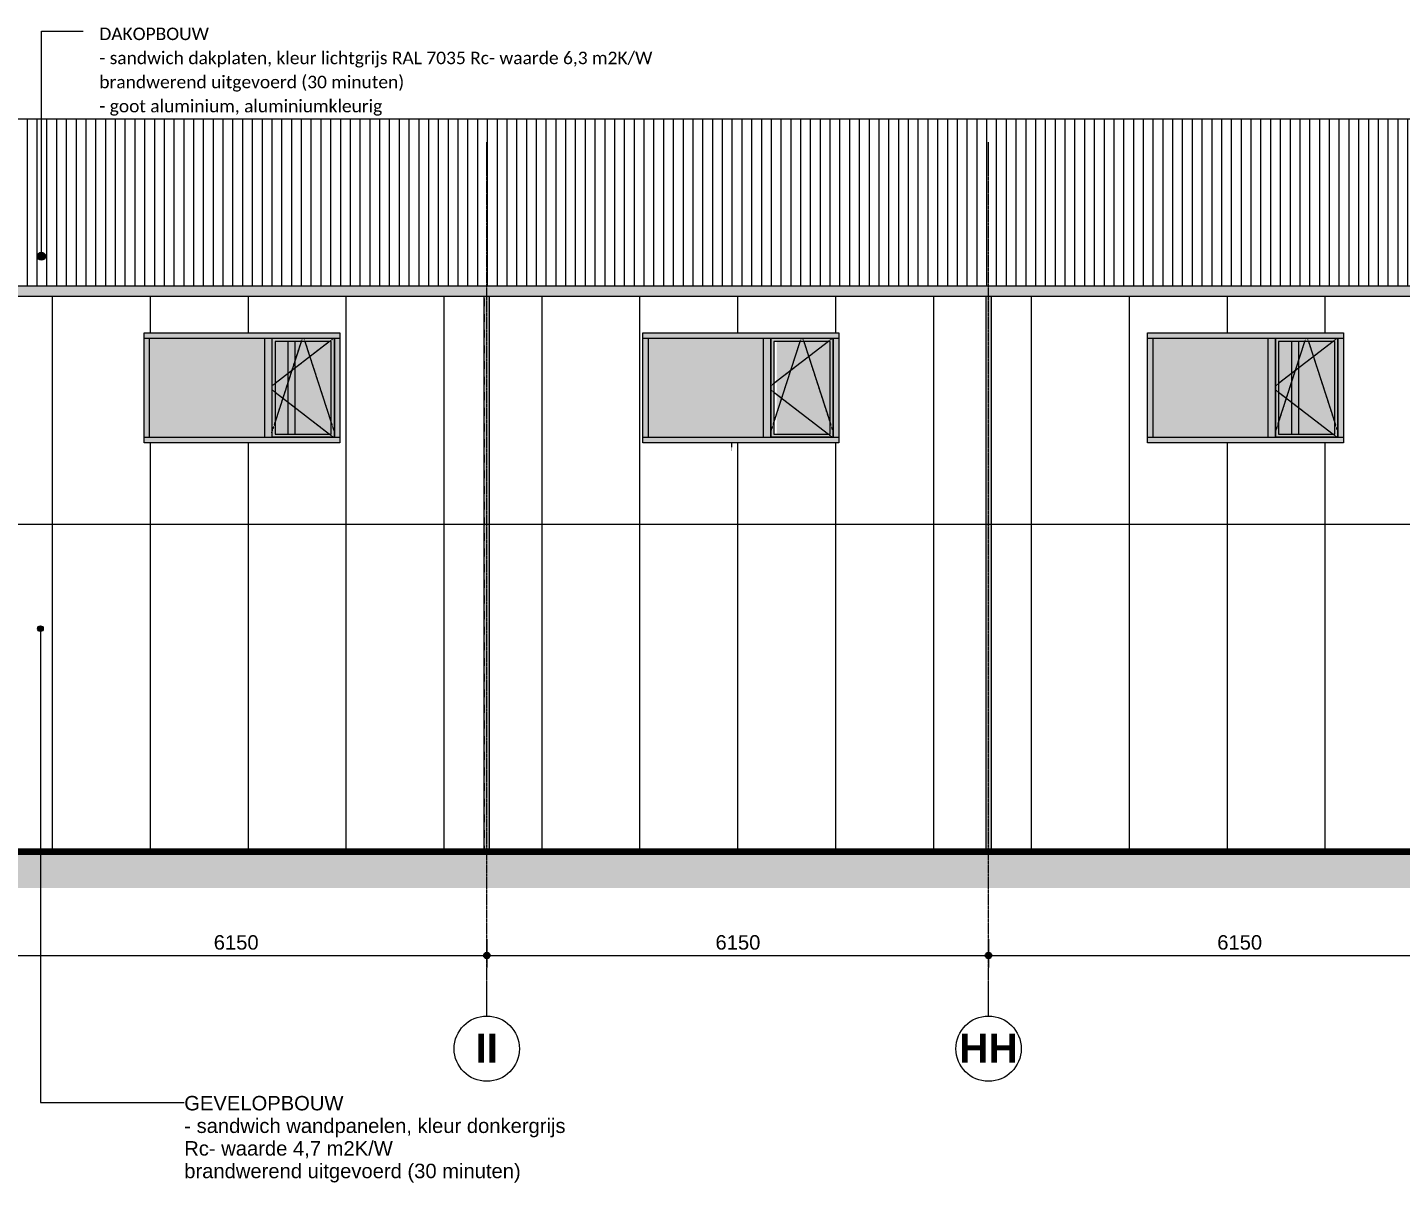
# Model space of a CAD drawing. Header units: millimetres. Extents: x 48682 to 485846, y -7071 to 11878.
# Drawn here: x 296641 to 313471, y -4065 to 10092 of the extents above; entities that cross this region are included whole.
import ezdxf

# ---------------------------------------------------------------- set-up
doc = ezdxf.new("R2010")
doc.units = ezdxf.units.MM
for name, pattern in [('Grid Line', [22.225, 12.7, -3.175, 3.175, -3.175]), ('Hidden', [4, 2, -2]), ('levels', [12, 10, -1, 0, -1])]:
    doc.linetypes.add(name, pattern=pattern)
for name, color, linetype, lineweight in [('A-ANNO-DIMS', 211, 'Continuous', 9), ('A-ANNO-DIMS-100', 211, 'Continuous', 9), ('A-DETL', 90, 'Continuous', 13), ('A-DETL-HDLN', 90, 'Hidden', 9), ('A-DOOR', 31, 'Continuous', 18), ('A-DOOR-GLAZ', 31, 'Continuous', 13), ('A-FLOR', 192, 'Continuous', 18), ('A-FLOR-LEVL', 51, 'Continuous', 9), ('A-FLOR-PATT', 8, 'Continuous', 18), ('A-GLAZ', 151, 'Continuous', 18), ('A-GLAZ-CWMG', 51, 'Continuous', 13), ('A-WALL-PATT', 111, 'Continuous', 13), ('C-TOPO', 7, 'Continuous', 13), ('G-ANNO-TEXT', 231, 'Continuous', 9), ('S-COLS', 52, 'Continuous', 18), ('S-COLS-HDLN', 52, 'Hidden', 9), ('S-FNDN', 32, 'Continuous', 18), ('S-GRID', 1, 'Continuous', 9), ('S-GRID-IDEN', 1, 'Continuous', 18)]:
    doc.layers.add(name, color=color, linetype=linetype, lineweight=lineweight)
doc.styles.add('Arial', font='arial.ttf', dxfattribs={"height": 177.035928})
doc.styles.add('Arial_B', font='', dxfattribs={"height": 355.164671})
doc.styles.add('Calibri', font='calibri.ttf', dxfattribs={"height": 153.100159})
doc.styles.get('Arial_B').set_extended_font_data('Arial', bold=True)
doc.dimstyles.new('1_8mm', dxfattribs={"dimscale": 304.8, "dimtxt": 180, "dimasz": 0.918635, "dimexe": 0.492126, "dimexo": 0.0625, "dimgap": 0.059055, "dimtad": 1, "dimdec": 4, "dimzin": 0, "dimdsep": 46, "dimtxsty": 'Arial', "dimblk1": 'DOTSMALL', "dimblk2": 'DOTSMALL', "dimsah": 1, "dimcen": 0.09, "dimdle": 0.656168, "dimazin": 0, "dimtfac": 1, "dimtdec": 4, "dimtix": 1, "dimtmove": 0, "dimatfit": 3, "dimfxl": 0.656168, "dimfxlon": 1, "dimtvp": 1, "dimtolj": 1, "dimtzin": 0, "dimlwd": 13, "dimlwe": 13, "dimarcsym": 2})

# ---------------------------------------------------------------- blocks, each defined once
blk = doc.blocks.new('32_DO_glas - 01-8532440-linkergebouw noordwestgevel_')
at = {"layer": 'A-DOOR-GLAZ'}
blk.add_hatch(color=256, dxfattribs=at).paths.add_polyline_path([(-68265, 5107), (-68265, 6243), (-68422, 6243), (-68422, 5107), (-68336, 5107)], flags=0)
blk = doc.blocks.new('Rectangular Mullion - 32_tussen_90x100-8431527-linkergebouw noordwestgevel_')
at = {"layer": 'A-GLAZ-CWMG'}
blk.add_hatch(color=256, dxfattribs=at).paths.add_polyline_path([(-68204, 5107), (-68175, 5107), (-68175, 6243), (-68265, 6243), (-68265, 5107)], flags=0)
for p, q in [((-68265, 6243), (-68265, 5107)), ((-68175, 5107), (-68175, 6243))]:
    blk.add_line(p, q, dxfattribs=at)
blk = doc.blocks.new('32_DO_glas - 01-8595826-linkergebouw noordwestgevel_')
at = {"layer": 'A-DOOR-GLAZ'}
blk.add_hatch(color=256, dxfattribs=at).paths.add_polyline_path([(-73973, 5107), (-73884, 5107), (-73884, 6243), (-74572, 6243), (-74572, 5107), (-74235, 5107)], flags=0)
blk = doc.blocks.new('32_DO_glas - 01-8532562-linkergebouw noordwestgevel_')
at = {"layer": 'A-DOOR-GLAZ'}
blk.add_hatch(color=256, dxfattribs=at).paths.add_polyline_path([(-92460, 5107), (-92334, 5107), (-92334, 6243), (-92775, 6243), (-92775, 5107), (-92591, 5107)], flags=0)
blk = doc.blocks.new('300_28_ISR_kolom_buis - ø70x3_6 2-8363247-linkergebouw noordwestgevel_')
at = {"layer": 'S-COLS-HDLN', "linetype": 'Continuous', "lineweight": 18}
for points in [[(-58389, 0), (-58354, 0), (-58354, 6800), (-58389, 6800), (-58389, 154)], [(-58319, 0), (-58319, 6800), (-58354, 6800), (-58354, 0), (-58321, 0)]]:
    blk.add_hatch(color=256, dxfattribs=at).paths.add_polyline_path(points, flags=0)
at = {"layer": 'A-DETL', "lineweight": 18}
for p, q in [((-58389, 6800), (-58389, 0)), ((-58319, 0), (-58319, 6800))]:
    blk.add_line(p, q, dxfattribs=at)
at = {"layer": 'S-COLS', "linetype": 'Hidden', "lineweight": 9}
for p, q in [((-58386, 6800), (-58386, 0)), ((-58323, 6800), (-58323, 0))]:
    blk.add_line(p, q, dxfattribs=at)
blk = doc.blocks.new('Rectangular Mullion - 32_rechts_67x100-8689661-linkergebouw noordwestgevel_')
at = {"layer": 'A-GLAZ-CWMG'}
blk.add_hatch(color=256, dxfattribs=at).paths.add_polyline_path([(-99146, 6283), (-98377, 6283), (-98377, 6350), (-99257, 6350), (-99257, 6283), (-99165, 6283)], flags=0)
for p, q in [((-99257, 6350), (-98377, 6350)), ((-99257, 6283), (-98377, 6283)), ((-98377, 6350), (-98377, 6283))]:
    blk.add_line(p, q, dxfattribs=at)
blk = doc.blocks.new('Rectangular Mullion - 32_links_67x100-8689662-linkergebouw noordwestgevel_')
at = {"layer": 'A-GLAZ-CWMG'}
blk.add_hatch(color=256, dxfattribs=at).paths.add_polyline_path([(-99257, 5000), (-99257, 5067), (-100777, 5067), (-100777, 5000), (-99933, 5000)], flags=0)
for p, q in [((-100777, 5000), (-100777, 5067)), ((-99257, 5067), (-100777, 5067)), ((-99257, 5000), (-100777, 5000))]:
    blk.add_line(p, q, dxfattribs=at)
blk = doc.blocks.new('Rectangular Mullion - 32_rechts_67x100-8469396-linkergebouw noordwestgevel_')
at = {"layer": 'A-GLAZ-CWMG'}
blk.add_hatch(color=256, dxfattribs=at).paths.add_polyline_path([(-98444, 5067), (-98377, 5067), (-98377, 6283), (-98444, 6283), (-98444, 5086)], flags=0)
for p, q in [((-98444, 6283), (-98377, 6283)), ((-98444, 6283), (-98444, 5067)), ((-98377, 6283), (-98377, 5067)), ((-98377, 5067), (-98444, 5067))]:
    blk.add_line(p, q, dxfattribs=at)
blk = doc.blocks.new('Rectangular Mullion - 32_links_67x100-8469397-linkergebouw noordwestgevel_')
at = {"layer": 'A-GLAZ-CWMG'}
blk.add_hatch(color=256, dxfattribs=at).paths.add_polyline_path([(-100710, 5067), (-100710, 6283), (-100777, 6283), (-100777, 5067)], flags=0)
for p, q in [((-100777, 6283), (-100710, 6283)), ((-100777, 5067), (-100777, 6283)), ((-100710, 5067), (-100710, 6283)), ((-100710, 5067), (-100777, 5067))]:
    blk.add_line(p, q, dxfattribs=at)
blk = doc.blocks.new('31_WI_RT62_BI_raam - BI_draaival_links-8689678-linkergebouw noordwestgevel_')
at = {"layer": 'A-GLAZ'}
h = blk.add_hatch(color=256, dxfattribs=at)
h.paths.add_polyline_path([(-98484, 5067), (-98444, 5067), (-98444, 6283), (-99212, 6283), (-99212, 5067), (-98491, 5067)], flags=0)
h.paths.add_polyline_path([(-99146, 5072), (-99207, 5072), (-99207, 6278), (-98449, 6278), (-98449, 5072), (-99082, 5072)], flags=0)
h = blk.add_hatch(color=256, dxfattribs=at)
h.paths.add_polyline_path([(-99172, 5072), (-98449, 5072), (-98449, 6278), (-99207, 6278), (-99207, 5072)], flags=0)
h.paths.add_polyline_path([(-99172, 5107), (-99172, 6243), (-98484, 6243), (-98484, 5107), (-99165, 5107)], flags=0)
at = {"layer": 'A-GLAZ', "linetype": 'Hidden', "lineweight": 13}
for p, q in [((-98452, 6283), (-99212, 5697)), ((-99212, 5125), (-98837, 6283)), ((-98819, 6283), (-98444, 5125)), ((-99212, 5653), (-98452, 5067))]:
    blk.add_line(p, q, dxfattribs=at)
at = {"layer": 'A-GLAZ'}
for p, q in [((-99207, 5072), (-99207, 6278)), ((-98449, 6278), (-99207, 6278)), ((-99172, 6243), (-99172, 5107)), ((-98484, 6243), (-99172, 6243)), ((-98484, 5107), (-98484, 6243)), ((-98449, 6278), (-98449, 5072)), ((-98449, 5072), (-99207, 5072)), ((-99172, 5107), (-98484, 5107))]:
    blk.add_line(p, q, dxfattribs=at)
at = {"layer": 'A-GLAZ', "lineweight": 13}
for p, q in [((-98504, 6243), (-99172, 5727)), ((-99172, 5249), (-98850, 6243)), ((-98806, 6243), (-98484, 5249)), ((-99172, 5623), (-98504, 5107))]:
    blk.add_line(p, q, dxfattribs=at)
blk = doc.blocks.new('Rectangular Mullion - 32_rechts_67x100-8689663-linkergebouw noordwestgevel_')
at = {"layer": 'A-GLAZ-CWMG'}
blk.add_hatch(color=256, dxfattribs=at).paths.add_polyline_path([(-100710, 6283), (-99257, 6283), (-99257, 6350), (-100777, 6350), (-100777, 6283)], flags=0)
for p, q in [((-100777, 6283), (-100777, 6350)), ((-100777, 6350), (-99257, 6350)), ((-100777, 6283), (-99257, 6283))]:
    blk.add_line(p, q, dxfattribs=at)
blk = doc.blocks.new('Rectangular Mullion - 32_links_67x100-8689664-linkergebouw noordwestgevel_')
at = {"layer": 'A-GLAZ-CWMG'}
blk.add_hatch(color=256, dxfattribs=at).paths.add_polyline_path([(-98884, 5000), (-98377, 5000), (-98377, 5067), (-99257, 5067), (-99257, 5000)], flags=0)
for p, q in [((-98377, 5067), (-99257, 5067)), ((-98377, 5067), (-98377, 5000)), ((-98377, 5000), (-99257, 5000))]:
    blk.add_line(p, q, dxfattribs=at)
blk = doc.blocks.new('Rectangular Mullion - 32_tussen_90x100-8469392-linkergebouw noordwestgevel_')
at = {"layer": 'A-GLAZ-CWMG'}
blk.add_hatch(color=256, dxfattribs=at).paths.add_polyline_path([(-99212, 5067), (-99212, 6283), (-99302, 6283), (-99302, 5067), (-99277, 5067)], flags=0)
for p, q in [((-99302, 6283), (-99212, 6283)), ((-99302, 6283), (-99302, 5067)), ((-99212, 6283), (-99212, 5067)), ((-99212, 5067), (-99302, 5067))]:
    blk.add_line(p, q, dxfattribs=at)
blk = doc.blocks.new('32_DO_glas - 01-8689677-linkergebouw noordwestgevel_')
at = {"layer": 'A-DOOR-GLAZ'}
blk.add_hatch(color=256, dxfattribs=at).paths.add_polyline_path([(-99933, 5067), (-99302, 5067), (-99302, 6283), (-100710, 6283), (-100710, 5067)], flags=0)
blk = doc.blocks.new('Grid - r_4_0mm-300507-linkergebouw noordwestgevel_')
at = {"layer": 'S-GRID-IDEN'}
blk.add_circle((-49902, -2424), 400, dxfattribs=at)
blk = doc.blocks.new('DIMBLOCK41-linkergebouw noordwestgevel_')
at = {"layer": 'A-ANNO-DIMS-100', "lineweight": 25}
h = blk.add_hatch(color=256, dxfattribs=at)
edge = h.paths.add_edge_path(flags=0)
edge.add_arc((296120, -1281), 35, 0, 360)
h = blk.add_hatch(color=256, dxfattribs=at)
edge = h.paths.add_edge_path(flags=0)
edge.add_arc((302270, -1281), 35, 0, 360)
at = {"layer": 'A-ANNO-DIMS-100', "lineweight": 13}
for p, q in [((296120, -1081), (296120, -1431)), ((296120, -1281), (296120, -1081)), ((302270, -1081), (302270, -1431)), ((302270, -1281), (302270, -1081)), ((296120, -1281), (302270, -1281))]:
    blk.add_line(p, q, dxfattribs=at)
at = {"layer": 'A-ANNO-DIMS-100', "lineweight": 25}
for centre in [(296120, -1281), (302270, -1281)]:
    blk.add_circle(centre, 35, dxfattribs=at)
at = {"layer": 'A-ANNO-DIMS-100', "color": 0, "lineweight": 13, "insert": (298924, -1033), "char_height": 177, "width": 651.32, "attachment_point": 1, "line_spacing_factor": 0.938532, "style": 'Arial'}
blk.add_mtext('6150', dxfattribs=at)
blk = doc.blocks.new('_DotSmall')
at = {"color": 0, "linetype": 'ByBlock', "const_width": 0.5}
blk.add_lwpolyline([(-0.0625, 0, 1), (0.0625, 0, 1)], format="xyb", close=True, dxfattribs=at)
blk = doc.blocks.new('DIMBLOCK42-linkergebouw noordwestgevel_')
at = {"layer": 'A-ANNO-DIMS-100', "lineweight": 25}
h = blk.add_hatch(color=256, dxfattribs=at)
edge = h.paths.add_edge_path(flags=0)
edge.add_arc((302270, -1281), 35, 0, 360)
h = blk.add_hatch(color=256, dxfattribs=at)
edge = h.paths.add_edge_path(flags=0)
edge.add_arc((308420, -1281), 35, 0, 360)
at = {"layer": 'A-ANNO-DIMS-100', "lineweight": 13}
for p, q in [((302270, -1081), (302270, -1431)), ((302270, -1281), (302270, -1081)), ((308420, -1081), (308420, -1431)), ((308420, -1281), (308420, -1081)), ((302270, -1281), (308420, -1281))]:
    blk.add_line(p, q, dxfattribs=at)
at = {"layer": 'A-ANNO-DIMS-100', "lineweight": 25}
for centre in [(302270, -1281), (308420, -1281)]:
    blk.add_circle(centre, 35, dxfattribs=at)
at = {"layer": 'A-ANNO-DIMS-100', "color": 0, "lineweight": 13, "insert": (305074, -1033), "char_height": 177, "width": 651.32, "attachment_point": 1, "line_spacing_factor": 0.938532, "style": 'Arial'}
blk.add_mtext('6150', dxfattribs=at)
blk = doc.blocks.new('DIMBLOCK43-linkergebouw noordwestgevel_')
at = {"layer": 'A-ANNO-DIMS-100', "lineweight": 25}
h = blk.add_hatch(color=256, dxfattribs=at)
edge = h.paths.add_edge_path(flags=0)
edge.add_arc((308420, -1281), 35, 0, 360)
h = blk.add_hatch(color=256, dxfattribs=at)
edge = h.paths.add_edge_path(flags=0)
edge.add_arc((314570, -1281), 35, 0, 360)
at = {"layer": 'A-ANNO-DIMS-100', "lineweight": 13}
for p, q in [((308420, -1081), (308420, -1431)), ((308420, -1281), (308420, -1081)), ((314570, -1081), (314570, -1431)), ((314570, -1281), (314570, -1081)), ((308420, -1281), (314570, -1281))]:
    blk.add_line(p, q, dxfattribs=at)
at = {"layer": 'A-ANNO-DIMS-100', "lineweight": 25}
for centre in [(308420, -1281), (314570, -1281)]:
    blk.add_circle(centre, 35, dxfattribs=at)
at = {"layer": 'A-ANNO-DIMS-100', "color": 0, "lineweight": 13, "insert": (311224, -1033), "char_height": 177, "width": 651.32, "attachment_point": 1, "line_spacing_factor": 0.938532, "style": 'Arial'}
blk.add_mtext('6150', dxfattribs=at)

msp = doc.modelspace()

# ---------------------------------------------------------------- hatches: boundary and pattern name
at = {"layer": 'A-FLOR'}
msp.add_hatch(color=256, dxfattribs=at).paths.add_polyline_path([(308498.11332, 6800), (343010.41079, 6800), (343010.41079, 6920), (277145.41079, 6920), (277145.41079, 6800), (308367.00391, 6800)], flags=0)
at = {"layer": 'A-FLOR-PATT', "lineweight": 9}
h = msp.add_hatch(dxfattribs=at)
h.set_pattern_fill('FP_14', color=256, style=0, pattern_type=2)
h.set_pattern_definition([(90, (0, -8877.83), (-120, 7e-15), [])])
h.paths.add_polyline_path([(277145.41079, 6920), (343010.41079, 6920), (343010.41079, 8970), (277145.41079, 8970), (277145.41079, 7437.69958)], flags=0)
at = {"layer": 'A-WALL-PATT', "lineweight": 9}
h = msp.add_hatch(dxfattribs=at)
h.set_pattern_fill('FP_12', color=256, style=0, pattern_type=2)
h.set_pattern_definition([(90, (-49852.5, 0), (-1200, 7e-14), [])])
h.paths.add_polyline_path([(277480.41079, 0), (277650.41079, 0), (277650.41079, 6800), (277480.41079, 6800), (277480.41079, 153.85545)], flags=0)
h.paths.add_polyline_path([(284373.9814, 0), (289935.41079, 0), (289935.41079, 6800), (283855.41079, 6800), (283855.41079, 0)], flags=0)
h.paths.add_polyline_path([(277720.41079, 0), (283785.41079, 0), (283785.41079, 6800), (277720.41079, 6800), (277720.41079, 2.1087)], flags=0)
h.paths.add_polyline_path([(334457.77701, 0), (342725.41079, 0), (342725.41079, 6800), (334378.41079, 6800), (334378.41079, 0)], flags=0)
h.paths.add_polyline_path([(290005.41079, 0), (296085.41079, 0), (296085.41079, 6800), (290005.41079, 6800), (290005.41079, 153.85545)], flags=0)
h.paths.add_polyline_path([(334308.41079, 0), (334308.41079, 6800), (326905.41079, 6800), (326905.41079, 0), (334195.55819, 0)], flags=0)
h.paths.add_polyline_path([(326835.41079, 0), (326835.41079, 6800), (320755.41079, 6800), (320755.41079, 0), (326328.99343, 0)], flags=0)
h.paths.add_polyline_path([(296155.41079, 0), (302235.41079, 0), (302235.41079, 6800), (296155.41079, 6800), (296155.41079, 153.85545)], flags=0)
h.paths.add_polyline_path([(320685.41079, 0), (320685.41079, 6800), (314605.41079, 6800), (314605.41079, 0), (320560.17928, 0)], flags=0)
h.paths.add_polyline_path([(302305.41079, 0), (308385.41079, 0), (308385.41079, 6800), (302305.41079, 6800), (302305.41079, 153.85545)], flags=0)
h.paths.add_polyline_path([(308455.41079, 0), (314535.41079, 0), (314535.41079, 6800), (308455.41079, 6800), (308455.41079, 153.85545)], flags=0)
h.paths.add_polyline_path([(298070.41079, 5000), (298070.41079, 6350), (300470.91079, 6350), (300470.91079, 5000), (299058.23561, 5000)], flags=0)
h.paths.add_polyline_path([(286471.732, 5000), (285619.91079, 5000), (285619.91079, 6350), (288020.41079, 6350), (288020.41079, 5000)], flags=0)
h.paths.add_polyline_path([(337685.66079, 5000), (335285.16079, 5000), (335285.16079, 6350), (337685.66079, 6350), (337685.66079, 5009.75154)], flags=0)
h.paths.add_polyline_path([(279469.91079, 5000), (279469.91079, 6350), (281870.41079, 6350), (281870.41079, 5000), (280178.4802, 5000)], flags=0)
h.paths.add_polyline_path([(304184.44385, 5000), (304184.44385, 6350), (306584.94385, 6350), (306584.94385, 5000), (305351.48742, 5000)], flags=0)
h.paths.add_polyline_path([(291920.41079, 5000), (291920.41079, 6350), (294320.91079, 6350), (294320.91079, 5000), (292764.98381, 5000)], flags=0)
h.paths.add_polyline_path([(325070.91079, 5000), (322670.41079, 5000), (322670.41079, 6350), (325070.91079, 6350), (325070.91079, 5009.75154)], flags=0)
h.paths.add_polyline_path([(316520.41079, 5000), (316520.41079, 6350), (318920.91079, 6350), (318920.91079, 5000), (317937.99103, 5000)], flags=0)
h.paths.add_polyline_path([(312770.91079, 5000), (310370.41079, 5000), (310370.41079, 6350), (312770.91079, 6350), (312770.91079, 5616.73855)], flags=0)
h.paths.add_polyline_path([(328820.41079, 5000), (328820.41079, 6350), (331220.91079, 6350), (331220.91079, 5000), (329475.61934, 5000)], flags=0)
h.paths.add_polyline_path([(339415.41079, 6500.4444), (339415.41079, 6650.77424), (339515.41079, 6650.77424), (339515.41079, 6500.4444)], flags=0)
at = {"layer": 'C-TOPO'}
msp.add_hatch(color=256, dxfattribs=at).paths.add_polyline_path([(275982.97899, -453.13156), (343110.99825, -453.13156), (343110.99825, -10), (275982.97899, -10)], flags=0)
at = {"layer": 'G-ANNO-TEXT'}
h = msp.add_hatch(color=250, dxfattribs=at)
edge = h.paths.add_edge_path(flags=0)
edge.add_arc((296811.17051, 7288.19178), 50, 0, 360)
h = msp.add_hatch(color=250, dxfattribs=at)
edge = h.paths.add_edge_path(flags=0)
edge.add_arc((296799.01622, 2723.52525), 35, 0, 360)
at = {"layer": 'S-FNDN'}
msp.add_hatch(color=256, dxfattribs=at).paths.add_polyline_path([(342717.67001, -10), (342795.41079, -10), (342795.41079, 0), (277480.41079, 0), (277480.41079, -10), (342586.5606, -10)], flags=0)

# ---------------------------------------------------------------- linework, layer by layer
at = {"layer": 'A-DETL', "lineweight": 18}
for p, q in [((277145.41079, 8970), (343010.41079, 8970)), ((277145.41079, 6800), (343010.41079, 6800)), ((298070.41079, 5000), (298070.41079, 6350)), ((298070.41079, 6350), (300470.91079, 6350)), ((300470.91079, 6350), (300470.91079, 5000)), ((304184.44385, 5000), (304184.44385, 6350)), ((304184.44385, 6350), (306584.94385, 6350)), ((306584.94385, 6350), (306584.94385, 5000)), ((310370.41079, 5000), (310370.41079, 6350)), ((310370.41079, 6350), (312770.91079, 6350)), ((312770.91079, 6350), (312770.91079, 5000)), ((300470.91079, 5000), (298070.41079, 5000)), ((306584.94385, 5000), (304184.44385, 5000)), ((312770.91079, 5000), (310370.41079, 5000)), ((277480.41079, 0), (343110.99825, 0))]:
    msp.add_line(p, q, dxfattribs=at)
at = {"layer": 'A-DETL-HDLN'}
msp.add_line((305270.41079, 5000), (305270.41079, 4900), dxfattribs=at)
at = {"layer": 'A-FLOR'}
msp.add_line((343010.41079, 6920), (277145.41079, 6920), dxfattribs=at)
at = {"layer": 'A-FLOR-LEVL', "linetype": 'levels'}
msp.add_line((334270.41079, 4000), (277453.59279, 4000), dxfattribs=at)
at = {"layer": 'C-TOPO', "lineweight": 100}
msp.add_line((322594.28446, -10), (275982.97899, -10), dxfattribs=at)
at = {"layer": 'C-TOPO'}
msp.add_line((322594.28617, -10), (275982.97899, -10), dxfattribs=at)
at = {"layer": 'G-ANNO-TEXT', "color": 250}
for p, q in [((296811.17051, 10046.98815), (297321.77665, 10046.98815)), ((296811.17051, 7288.19178), (296811.17051, 10046.98815)), ((296799.01622, 2723.52525), (296799.01622, -3081.95962)), ((296799.01622, -3081.95962), (298562.54569, -3081.95962))]:
    msp.add_line(p, q, dxfattribs=at)
for centre, radius in [((296811.17051, 7288.19178), 50), ((296799.01622, 2723.52525), 35)]:
    msp.add_circle(centre, radius, dxfattribs=at)
at = {"layer": 'S-GRID', "lineweight": 18}
for p, q in [((302270.41079, 8285.92369), (302270.41079, 8685.92369)), ((308420.41079, 8285.92369), (308420.41079, 8685.92369)), ((302270.41079, -2024.38528), (302270.41079, -1624.38528)), ((308420.41079, -2024.38528), (308420.41079, -1624.38528))]:
    msp.add_line(p, q, dxfattribs=at)
at = {"layer": 'S-GRID', "linetype": 'Grid Line', "lineweight": 18}
for p, q in [((302270.41079, -1624.38528), (302270.41079, 8285.92369)), ((308420.41079, -1624.38528), (308420.41079, 8285.92369))]:
    msp.add_line(p, q, dxfattribs=at)

# ---------------------------------------------------------------- block references
at = {"layer": 'A-DOOR'}
for name, p in [('32_DO_glas - 01-8689677-linkergebouw noordwestgevel_', (398847.86294, 0)), ('32_DO_glas - 01-8532440-linkergebouw noordwestgevel_', (368097.86294, 0)), ('32_DO_glas - 01-8532562-linkergebouw noordwestgevel_', (392697.86294, 0)), ('32_DO_glas - 01-8689677-linkergebouw noordwestgevel_', (404961.89599, 0)), ('32_DO_glas - 01-8595826-linkergebouw noordwestgevel_', (380397.86294, 0)), ('32_DO_glas - 01-8689677-linkergebouw noordwestgevel_', (411147.86294, 0)), ('32_DO_glas - 01-8532440-linkergebouw noordwestgevel_', (380397.86294, 0)), ('32_DO_glas - 01-8532562-linkergebouw noordwestgevel_', (404997.86294, 0))]:
    msp.add_blockref(name, p, dxfattribs=at)
at = {"layer": 'A-GLAZ'}
for p in [(398847.86294, 0), (404961.89599, 0), (411147.86294, 0)]:
    msp.add_blockref('31_WI_RT62_BI_raam - BI_draaival_links-8689678-linkergebouw noordwestgevel_', p, dxfattribs=at)
at = {"layer": 'A-GLAZ-CWMG'}
for name, p in [('Rectangular Mullion - 32_rechts_67x100-8689663-linkergebouw noordwestgevel_', (398847.86294, 0)), ('Rectangular Mullion - 32_links_67x100-8469397-linkergebouw noordwestgevel_', (398847.86294, 0)), ('Rectangular Mullion - 32_tussen_90x100-8469392-linkergebouw noordwestgevel_', (398847.86294, 0)), ('Rectangular Mullion - 32_rechts_67x100-8689661-linkergebouw noordwestgevel_', (398847.86294, 0)), ('Rectangular Mullion - 32_tussen_90x100-8431527-linkergebouw noordwestgevel_', (368097.86294, 0)), ('Rectangular Mullion - 32_rechts_67x100-8469396-linkergebouw noordwestgevel_', (398847.86294, 0)), ('Rectangular Mullion - 32_rechts_67x100-8689663-linkergebouw noordwestgevel_', (404961.89599, 0)), ('Rectangular Mullion - 32_links_67x100-8469397-linkergebouw noordwestgevel_', (404961.89599, 0)), ('Rectangular Mullion - 32_tussen_90x100-8469392-linkergebouw noordwestgevel_', (404961.89599, 0)), ('Rectangular Mullion - 32_rechts_67x100-8689661-linkergebouw noordwestgevel_', (404961.89599, 0)), ('Rectangular Mullion - 32_rechts_67x100-8469396-linkergebouw noordwestgevel_', (404961.89599, 0)), ('Rectangular Mullion - 32_rechts_67x100-8689663-linkergebouw noordwestgevel_', (411147.86294, 0)), ('Rectangular Mullion - 32_links_67x100-8469397-linkergebouw noordwestgevel_', (411147.86294, 0)), ('Rectangular Mullion - 32_tussen_90x100-8469392-linkergebouw noordwestgevel_', (411147.86294, 0)), ('Rectangular Mullion - 32_rechts_67x100-8689661-linkergebouw noordwestgevel_', (411147.86294, 0)), ('Rectangular Mullion - 32_tussen_90x100-8431527-linkergebouw noordwestgevel_', (380397.86294, 0)), ('Rectangular Mullion - 32_rechts_67x100-8469396-linkergebouw noordwestgevel_', (411147.86294, 0)), ('Rectangular Mullion - 32_links_67x100-8689662-linkergebouw noordwestgevel_', (398847.86294, 0)), ('Rectangular Mullion - 32_links_67x100-8689664-linkergebouw noordwestgevel_', (398847.86294, 0)), ('Rectangular Mullion - 32_links_67x100-8689662-linkergebouw noordwestgevel_', (404961.89599, 0)), ('Rectangular Mullion - 32_links_67x100-8689664-linkergebouw noordwestgevel_', (404961.89599, 0)), ('Rectangular Mullion - 32_links_67x100-8689662-linkergebouw noordwestgevel_', (411147.86294, 0)), ('Rectangular Mullion - 32_links_67x100-8689664-linkergebouw noordwestgevel_', (411147.86294, 0))]:
    msp.add_blockref(name, p, dxfattribs=at)
at = {"layer": 'S-COLS'}
for p in [(360624.86294, 0), (366774.86294, 0)]:
    msp.add_blockref('300_28_ISR_kolom_buis - ø70x3_6 2-8363247-linkergebouw noordwestgevel_', p, dxfattribs=at)
at = {"layer": 'S-GRID-IDEN'}
for p in [(352172.86294, 0), (358322.86294, 0)]:
    msp.add_blockref('Grid - r_4_0mm-300507-linkergebouw noordwestgevel_', p, dxfattribs=at)

# ---------------------------------------------------------------- texts
at = {"layer": 'G-ANNO-TEXT', "color": 7, "insert": (297521.77665, 10090.02274), "char_height": 153.100159, "width": 8216.316523, "attachment_point": 1, "line_spacing_factor": 1.156427, "style": 'Calibri'}
msp.add_mtext('DAKOPBOUW\\P- sandwich dakplaten, kleur lichtgrijs RAL 7035 Rc- waarde 6,3 m2K/W\\Pbrandwerend uitgevoerd (30 minuten)\\P- goot aluminium, aluminiumkleurig\\P\\P\\P\\P', dxfattribs=at)
at = {"layer": 'S-GRID-IDEN', "lineweight": 9, "char_height": 355.164671, "attachment_point": 2, "line_spacing_factor": 0.938532, "style": 'Arial_B'}
for s, insert, width in [('II', (302270.28873, -2241.24457), 319.1842921), ('HH', (308420.28873, -2241.24457), 831.5590768)]:
    msp.add_mtext(s, dxfattribs=dict(at, insert=insert, width=width))

# ---------------------------------------------------------------- dimensions: what is measured, and where the dimension line sits
at = {"layer": 'A-ANNO-DIMS', "lineweight": 13}
for base, p1, p2, picture, middle in [((302270.41079, -1281.08015), (296120.41079, -1081.08015), (302270.41079, -1081.08015), 'DIMBLOCK41-linkergebouw noordwestgevel_', (299195.41079, -1172.69039)), ((308420.41079, -1281.08015), (302270.41079, -1081.08015), (308420.41079, -1081.08015), 'DIMBLOCK42-linkergebouw noordwestgevel_', (305345.41079, -1172.69039)), ((314570.41079, -1281.08015), (308420.41079, -1081.08015), (314570.41079, -1081.08015), 'DIMBLOCK43-linkergebouw noordwestgevel_', (311495.41079, -1172.69039))]:
    dim = msp.add_linear_dim(base=base, p1=p1, p2=p2, dimstyle='1_8mm', override={"dimpost": '<>', "dimfxl": 6150}, dxfattribs=at)
    dim.commit()
    dim.dimension.update_dxf_attribs({"geometry": picture, "text_midpoint": middle})

# ---------------------------------------------------------------- next in the draw order: texts
at = {"layer": 'G-ANNO-TEXT', "color": 7, "insert": (298562.54569, -3003.23138), "char_height": 177.0359281, "width": 5550.9814574, "attachment_point": 1, "line_spacing_factor": 0.938532, "style": 'Arial', "bg_fill": 3, "box_fill_scale": 0, "bg_fill_color": 256, "bg_fill_true_color": 3254780160, "bg_fill_transparency": 256}
msp.add_mtext('GEVELOPBOUW\\P- sandwich wandpanelen, kleur donkergrijs\\PRc- waarde 4,7 m2K/W\\Pbrandwerend uitgevoerd (30 minuten)', dxfattribs=at)

doc.saveas('drawing.dxf')
